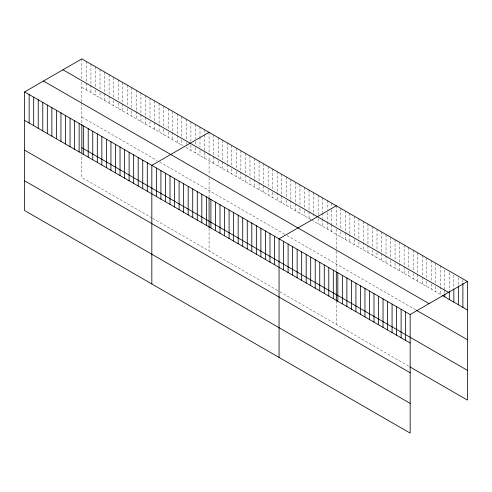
<?xml version="1.0" encoding="UTF-8"?>
<svg xmlns="http://www.w3.org/2000/svg" width="492" height="492" viewBox="0 0 492 492"><rect width="100%" height="100%" fill="white"/><g stroke="black" fill="none" stroke-linecap="round" stroke-linejoin="round"><path stroke-width="0.37" stroke-dasharray="2.46 1.84" d="M81.844 82.121L81.844 102.238M81.844 87.367L183.116 145.835M310.993 219.666L186.357 147.705L186.357 144.709M311.645 220.041L441.57 295.052M81.844 117.102L157.145 160.577M159.746 162.077L286.326 235.158M286.977 235.533L415.74 309.874M151.954 217.956L81.844 177.477L81.844 154.82M152.606 218.331L279.185 291.412M279.837 291.787L408.637 366.146M462.88 279.61L462.88 282.611M458.359 277.752L458.359 285.249M453.839 275.139L453.839 288.638M449.319 272.531L449.319 290.526M444.799 269.923L444.799 289.419M444.799 290.169L444.799 293.164M440.278 265.809L440.278 286.055M440.278 286.805L440.278 294.308M435.758 263.202L435.758 283.447M435.758 286.449L435.758 291.695M431.238 260.594L431.238 280.84M431.238 283.835L431.238 289.087M426.718 257.98L426.718 278.226M426.718 281.227L426.718 286.479M422.197 255.373L422.197 276.369M422.197 277.119L422.197 283.866M417.677 252.765L417.677 273.761M417.677 274.511L417.677 281.258M413.157 250.151L413.157 270.397M413.157 273.398L413.157 278.65M408.637 247.544L408.637 267.789M408.637 270.791L408.637 276.037M404.117 244.936L404.117 265.932M404.117 266.676L404.117 273.429M399.596 242.322L399.596 270.815M395.076 239.715L395.076 259.96M395.076 262.962L395.076 268.208M390.556 237.107L390.556 257.353M390.556 260.348L390.556 265.6M386.036 234.493L386.036 262.986M381.515 231.886L381.515 252.882M381.515 253.632L381.515 260.379M376.995 229.278L376.995 249.524M376.995 252.519L376.995 257.771M372.475 226.664L372.475 246.91M372.475 249.911L372.475 255.157M367.954 224.057L367.954 245.053M367.954 245.803L367.954 252.55M363.434 221.443L363.434 241.689M363.434 242.439L363.434 249.942M358.914 218.835L358.914 239.081M358.914 242.082L358.914 247.328M354.394 216.228L354.394 236.474M354.394 239.469L354.394 244.721M349.873 213.614L349.873 233.86M349.873 234.61L349.873 242.113M345.353 211.007L345.353 232.003M345.353 232.753L345.353 239.499M340.833 208.399L340.833 228.645M340.833 231.64L340.833 236.892M336.313 205.785L336.313 226.031M336.313 229.032L336.313 249.149M336.313 251.277L336.313 270.582M336.313 301.03L336.313 324.394M331.768 203.165L331.768 206.911M331.768 209.912L331.768 224.161M331.768 224.912L331.768 231.658M327.223 200.539L327.223 209.537M327.223 212.538L327.223 221.535M327.223 222.286L327.223 229.032M322.678 197.919L322.678 212.163M322.678 212.913L322.678 218.165M322.678 218.915L322.678 226.412M318.133 195.293L318.133 214.789M318.133 218.54L318.133 223.786M313.595 192.667L313.595 212.913M313.595 213.663L313.595 217.415M309.05 190.047L309.05 211.043M309.05 211.794L309.05 218.54M304.505 187.421L304.505 207.667M304.505 210.668L304.505 215.914M299.96 184.801L299.96 205.047M299.96 208.042L299.96 213.294M295.415 182.175L295.415 203.171M295.415 203.922L295.415 210.668M290.87 179.555L290.87 199.801M290.87 200.545L290.87 208.048M286.326 176.929L286.326 197.175M286.326 200.176L286.326 205.422M281.781 174.303L281.781 195.299M281.781 196.05L281.781 202.802M277.242 171.683L277.242 191.929M277.242 192.679L277.242 200.176M272.697 169.057L272.697 189.303M272.697 192.304L272.697 197.55M268.152 166.437L268.152 186.683M268.152 189.678L268.152 194.93M263.607 163.811L263.607 184.808M263.607 185.558L263.607 192.304M259.063 161.185L259.063 182.181M259.063 182.932L259.063 189.684M254.518 158.565L254.518 178.811M254.518 179.562L254.518 187.058M249.973 155.939L249.973 176.185M249.973 179.186L249.973 184.438M245.434 153.32L245.434 174.316M245.434 175.066L245.434 181.812M240.889 150.693L240.889 179.186M236.345 148.074L236.345 168.319M236.345 171.314L236.345 176.567M231.8 145.447L231.8 165.693M231.8 168.695L231.8 173.94M227.255 142.821L227.255 163.818M227.255 164.568L227.255 171.321M222.71 140.202L222.71 161.198M222.71 161.948L222.71 168.695M218.165 137.576L218.165 157.821M218.165 160.822L218.165 166.068M213.626 134.956L213.626 155.952M213.626 156.702L213.626 163.449M209.082 132.33L209.082 152.575M209.082 153.326L209.082 174.986M209.082 177.815L209.082 197.126M209.082 228.282L209.082 250.938M204.537 129.71L204.537 134.205M204.537 134.956L204.537 158.203M199.992 127.084L199.992 136.831M199.992 137.582L199.992 147.329M199.992 150.331L199.992 155.577M195.447 124.458L195.447 138.707M195.447 141.708L195.447 144.703M195.447 147.705L195.447 152.957M190.902 121.838L190.902 141.333M190.902 145.085L190.902 150.331M186.357 119.212L186.357 139.457M186.357 142.459L186.357 143.959M181.812 116.592L181.812 136.838M181.812 139.833L181.812 145.085M177.274 113.966L177.274 134.962M177.274 135.712L177.274 142.459M172.729 111.34L172.729 131.585M172.729 132.336L172.729 139.839M168.184 108.72L168.184 128.965M168.184 131.967L168.184 137.213M163.639 106.094L163.639 126.339M163.639 129.341L163.639 134.593M159.094 103.474L159.094 123.72M159.094 124.47L159.094 131.967M154.549 100.848L154.549 121.844M154.549 122.594L154.549 129.341M150.005 98.228L150.005 118.474M150.005 121.469L150.005 126.721M145.466 95.602L145.466 116.598M145.466 117.348L145.466 124.095M140.921 92.976L140.921 113.972M140.921 114.722L140.921 121.475M136.376 90.356L136.376 110.602M136.376 111.352L136.376 118.849M131.831 87.73L131.831 107.976M131.831 110.977L131.831 116.223M127.287 85.11L127.287 105.356M127.287 108.351L127.287 113.603M122.742 82.484L122.742 110.977M118.197 79.864L118.197 100.11M118.197 103.105L118.197 108.357M113.652 77.238L113.652 97.484M113.652 100.485L113.652 105.731M109.113 74.612L109.113 95.608M109.113 96.358L109.113 103.111M104.568 71.992L104.568 92.988M104.568 93.738L104.568 100.485M100.024 69.366L100.024 89.612M100.024 92.613L100.024 97.859M95.479 66.746L95.479 86.992M95.479 89.987L95.479 95.239M90.934 64.12L90.934 84.366M90.934 85.116L90.934 92.613M86.389 61.494L86.389 82.49M86.389 83.24L86.389 89.993M81.844 58.874L81.844 79.12M81.844 102.945L81.844 123.67"/><path stroke-width="0.74" d="M24.6 91.924L410.156 314.523L410.156 433.126L24.6 210.527L24.6 91.924L81.844 58.874L467.4 281.473L467.4 400.076L409.928 366.897M209.082 132.33L151.831 165.38L151.831 283.989M336.313 205.785L279.062 238.841L279.062 357.444M410.156 314.523L467.4 281.473M62.958 69.778L448.507 292.377M442.216 295.421L467.4 309.966M43.493 81.02L429.042 303.613M416.386 310.249L467.4 339.701M81.844 147.741L467.4 370.341M24.6 120.417L410.156 343.016M24.6 150.152L410.156 372.752M24.6 180.792L410.156 403.391M462.88 283.361L462.88 307.352M458.359 286L458.359 304.745M453.839 289.388L453.839 302.137M449.319 291.276L449.319 299.523M444.799 293.915L444.799 296.916M405.636 311.91L405.636 340.409M401.115 309.302L401.115 337.795M396.595 306.694L396.595 335.187M392.075 304.081L392.075 332.574M387.555 301.473L387.555 329.966M383.034 298.865L383.034 327.358M378.514 296.252L378.514 324.745M373.994 293.644L373.994 322.137M369.474 291.036L369.474 319.529M364.953 288.423L364.953 316.916M360.433 285.815L360.433 314.308M355.913 283.201L355.913 311.7M351.393 280.594L351.393 309.087M346.872 277.986L346.872 306.479M342.352 275.372L342.352 303.872M337.826 272.765L337.826 301.258M336.313 272.045L336.313 301.03M333.305 270.157L333.305 298.65M328.785 267.543L328.785 296.043M324.265 264.936L324.265 293.429M319.745 262.328L319.745 290.821M315.224 259.714L315.224 288.214M310.704 257.107L310.704 285.6M306.184 254.499L306.184 282.992M301.664 251.886L301.664 280.378M297.143 249.278L297.143 277.771M292.623 246.67L292.623 275.163M288.103 244.057L288.103 272.55M283.583 241.449L283.583 269.942M274.524 236.215L274.524 264.708M269.979 233.589L269.979 262.088M265.434 230.969L265.434 259.462M260.889 228.343L260.889 256.836M256.344 225.723L256.344 254.216M251.799 223.097L251.799 251.59M247.255 220.471L247.255 248.97M242.716 217.851L242.716 246.344M238.171 215.225L238.171 243.718M233.626 212.605L233.626 241.098M229.081 209.979L229.081 238.472M224.537 207.36L224.537 235.852M219.992 204.733L219.992 233.226M215.447 202.107L215.447 230.607M210.902 199.488L210.902 227.98M209.082 197.858L209.082 227.568M206.363 196.862L206.363 225.354M201.818 194.242L201.818 222.735M197.274 191.616L197.274 220.108M192.729 188.996L192.729 217.489M188.184 186.37L188.184 214.863M183.639 183.744L183.639 212.243M179.094 181.124L179.094 209.617M174.555 178.498L174.555 206.991M170.011 175.878L170.011 204.371M165.466 173.252L165.466 201.745M160.921 170.626L160.921 199.125M156.376 168.006L156.376 196.499M147.286 162.76L147.286 191.253M142.742 160.134L142.742 188.627M138.203 157.514L138.203 186.007M133.658 154.888L133.658 183.381M129.113 152.262L129.113 180.761M124.568 149.642L124.568 178.135M120.023 147.016L120.023 175.509M115.479 144.396L115.479 172.889M110.934 141.77L110.934 170.263M106.395 139.144L106.395 167.643M101.85 136.524L101.85 165.017M97.305 133.898L97.305 162.397M92.76 131.278L92.76 159.771M88.216 128.652L88.216 157.145M83.671 126.032L83.671 154.525M81.844 124.396L81.844 152.698M79.126 123.406L79.126 151.899M74.587 120.78L74.587 149.279M70.042 118.16L70.042 146.653M65.498 115.534L65.498 144.027M60.953 112.914L60.953 141.407M56.408 110.288L56.408 138.781M51.863 107.668L51.863 136.161M47.318 105.042L47.318 133.535M42.773 102.416L42.773 130.915M38.235 99.796L38.235 128.289M33.69 97.17L33.69 125.663M29.145 94.55L29.145 123.043"/></g></svg>
